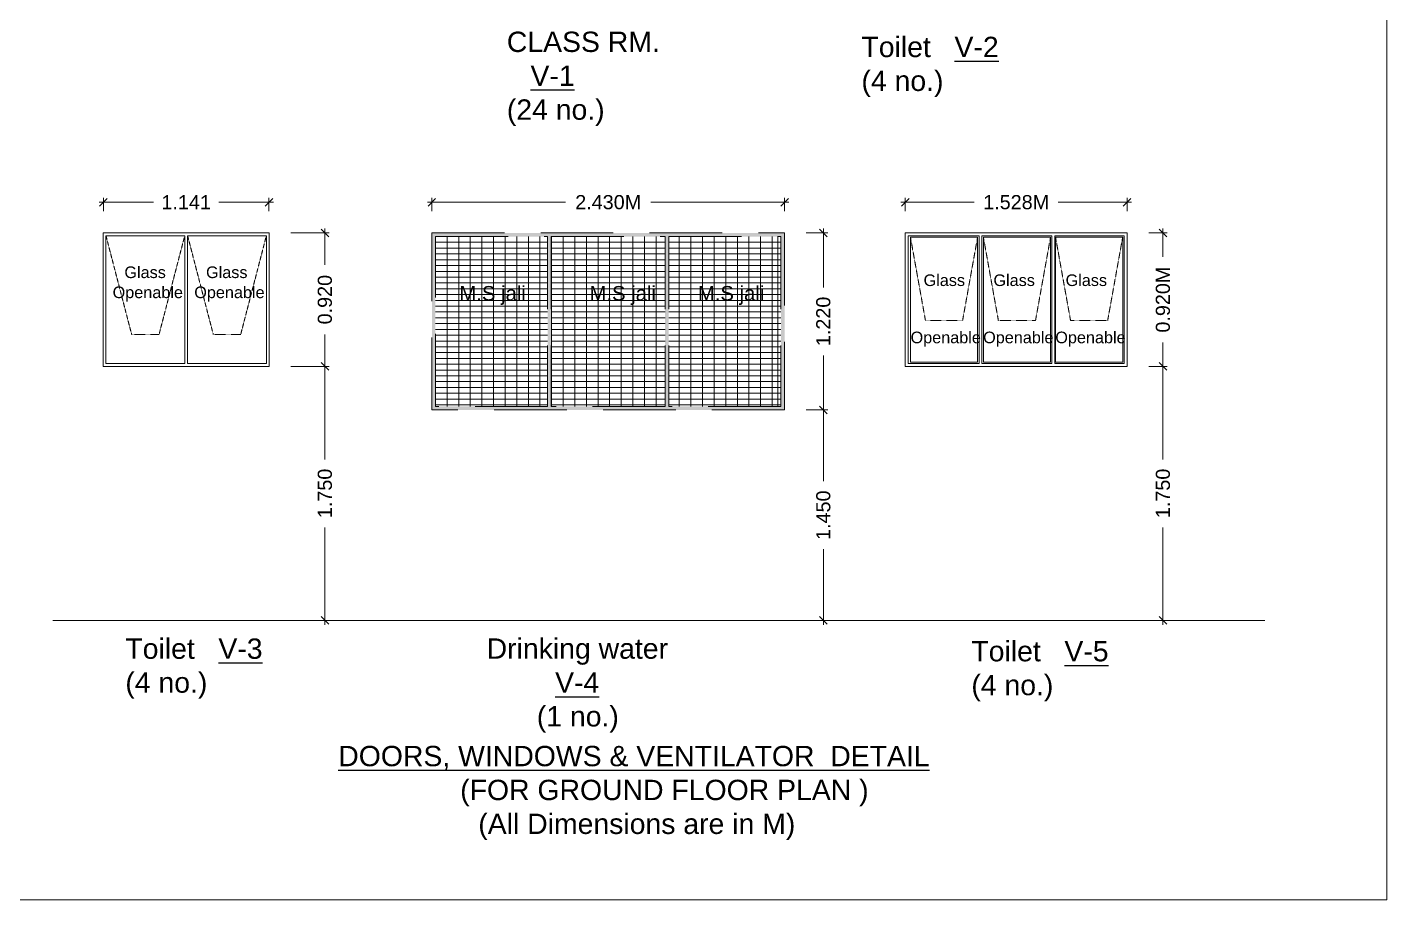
# Model space of a CAD drawing. Header units: metres. Extents: x 1545540 to 2027037, y 435419 to 693806.
# Drawn here: x 1554528 to 1563896, y 518187 to 524198 of the extents above; entities that cross this region are included whole.
import ezdxf

# ---------------------------------------------------------------- set-up
doc = ezdxf.new("R2010")
doc.units = ezdxf.units.M
doc.header["$LTSCALE"] = 1000
doc.header["$PDMODE"] = 35
doc.linetypes.add('DASHED', pattern=[0.75, 0.5, -0.25])
doc.layers.get('Defpoints').update_dxf_attribs({"lineweight": 18})
for name, color, linetype, lineweight in [('CUBICAL TOILET', 160, 'Continuous', 9), ('FLOOR FINISH', 10, 'Continuous', 15), ('jali', 10, 'Continuous', 5), ('Ventilator', 6, 'DASHED', 18), ('wall l', 7, 'Continuous', 20)]:
    doc.layers.add(name, color=color, linetype=linetype, lineweight=lineweight)
doc.layers.add('dimen', color=1, linetype='Continuous')
doc.layers.add('text', color=7, linetype='Continuous')
doc.styles.add('dim-stylus bt', font='arial.ttf')
doc.styles.add('L120', font='simplex.shx', dxfattribs={"height": 1})
doc.dimstyles.new('1      100 (big)', dxfattribs={"dimscale": 75, "dimtxt": 5, "dimasz": 3.5, "dimexe": 1.5, "dimexo": 2, "dimgap": 1, "dimtad": 0, "dimdec": 3, "dimlfac": 0.001, "dimzin": 0, "dimdsep": 46, "dimtxsty": 'dim-stylus bt', "dimblk": 'OBLIQUE', "dimcen": 0, "dimdle": 0.6, "dimclrd": 256, "dimclre": 7, "dimclrt": 256, "dimadec": 0, "dimazin": 0, "dimtfac": 0.7, "dimtdec": 3, "dimtofl": 0, "dimtmove": 1, "dimatfit": 3, "dimldrblk": 'OPEN90', "dimfxl": 0, "dimtolj": 1, "dimtzin": 0, "dimlwd": 15, "dimlwe": 15, "dimarcsym": 0})

# ---------------------------------------------------------------- blocks, each defined once
blk = doc.blocks.new('_Oblique')
at = {"color": 0, "linetype": 'ByBlock', "lineweight": -2}
blk.add_line((-0.5, -0.5), (0.5, 0.5), dxfattribs=at)
blk = doc.blocks.new('*D1007')
at = {"layer": 'Defpoints', "color": 0, "transparency": 16777216}
for p in [(1562125.1, 521861.5), (1562125.1, 520111.8), (1562353.2, 520111.8)]:
    blk.add_point(p, dxfattribs=at)
at = {"layer": 'dimen', "lineweight": 15, "transparency": 16777216}
for p, q in [((1562353.2, 521891.5), (1562353.2, 521221.4)), ((1562353.2, 520081.8), (1562353.2, 520751.9))]:
    blk.add_line(p, q, dxfattribs=at)
at = {"layer": 'dimen', "color": 7, "lineweight": 15, "transparency": 16777216}
for p, q in [((1562275.1, 521861.5), (1562383.2, 521861.5)), ((1562275.1, 520111.8), (1562383.2, 520111.8))]:
    blk.add_line(p, q, dxfattribs=at)
at = {"layer": 'dimen', "lineweight": 15, "transparency": 16777216, "xscale": 52.5, "yscale": 52.5, "zscale": 52.5}
for p, rotation in [((1562353.2, 521861.5), 90), ((1562353.2, 520111.8), 270)]:
    blk.add_blockref('_Oblique', p, dxfattribs=dict(at, rotation=rotation))
at = {"layer": 'dimen', "transparency": 16777216, "insert": (1562353.2, 520986.6), "char_height": 97.5, "attachment_point": 5, "rotation": 90, "style": 'dim-stylus bt'}
blk.add_mtext('\\A1;1.750 ', dxfattribs=at)
blk = doc.blocks.new('_Open90')
at = {"color": 0, "linetype": 'ByBlock', "lineweight": -2}
for p, q in [((0, 0), (-1, 0)), ((-0.5, 0.5), (0, 0)), ((0, 0), (-0.5, -0.5))]:
    blk.add_line(p, q, dxfattribs=at)
blk = doc.blocks.new('*D1008')
at = {"layer": 'Defpoints', "color": 0, "transparency": 16777216}
for p in [(1562105.6, 522781.5), (1562353.2, 522781.5), (1562105.6, 521861.5)]:
    blk.add_point(p, dxfattribs=at)
at = {"layer": 'dimen', "color": 7, "lineweight": 15, "transparency": 16777216}
for p, q in [((1562255.6, 522781.5), (1562383.2, 522781.5)), ((1562255.6, 521861.5), (1562383.2, 521861.5))]:
    blk.add_line(p, q, dxfattribs=at)
at = {"layer": 'dimen', "lineweight": 15, "transparency": 16777216}
for p, q in [((1562353.2, 522811.5), (1562353.2, 522615.6)), ((1562353.2, 521831.5), (1562353.2, 522027.3))]:
    blk.add_line(p, q, dxfattribs=at)
at = {"layer": 'dimen', "lineweight": 15, "transparency": 16777216, "xscale": 52.5, "yscale": 52.5, "zscale": 52.5}
for p, rotation in [((1562353.2, 522781.5), 90), ((1562353.2, 521861.5), 270)]:
    blk.add_blockref('_Oblique', p, dxfattribs=dict(at, rotation=rotation))
at = {"layer": 'dimen', "transparency": 16777216, "insert": (1562353.2, 522321.5), "char_height": 97.5, "attachment_point": 5, "rotation": 90, "style": 'dim-stylus bt'}
blk.add_mtext('\\A1;0.920M', dxfattribs=at)
blk = doc.blocks.new('*D1009')
at = {"layer": 'Defpoints', "color": 0, "transparency": 16777216}
for p in [(1560577.9, 522992.5), (1560577.9, 522781.5), (1562105.6, 522781.5)]:
    blk.add_point(p, dxfattribs=at)
at = {"layer": 'dimen', "color": 7, "lineweight": 15, "transparency": 16777216}
for p, q in [((1560577.9, 522931.5), (1560577.9, 523022.5)), ((1562105.6, 522931.5), (1562105.6, 523022.5))]:
    blk.add_line(p, q, dxfattribs=at)
at = {"layer": 'dimen', "lineweight": 15, "transparency": 16777216}
for p, q in [((1560547.9, 522992.5), (1561052.2, 522992.5)), ((1562135.6, 522992.5), (1561631.3, 522992.5))]:
    blk.add_line(p, q, dxfattribs=at)
at = {"layer": 'dimen', "lineweight": 15, "transparency": 16777216, "xscale": 52.5, "yscale": 52.5, "zscale": 52.5, "rotation": 180}
blk.add_blockref('_Oblique', (1560577.9, 522992.5), dxfattribs=at)
at = {"layer": 'dimen', "lineweight": 15, "transparency": 16777216, "xscale": 52.5, "yscale": 52.5, "zscale": 52.5}
blk.add_blockref('_Oblique', (1562105.6, 522992.5), dxfattribs=at)
at = {"layer": 'dimen', "transparency": 16777216, "insert": (1561341.8, 522992.5), "char_height": 97.5, "attachment_point": 5, "style": 'dim-stylus bt'}
blk.add_mtext('\\A1;1.528M', dxfattribs=at)
blk = doc.blocks.new('*D1010')
at = {"layer": 'Defpoints', "color": 0, "transparency": 16777216}
for p in [(1556193.7, 521861.5), (1556193.7, 520111.8), (1556579.1, 520111.8)]:
    blk.add_point(p, dxfattribs=at)
at = {"layer": 'dimen', "lineweight": 15, "transparency": 16777216}
for p, q in [((1556579.1, 521891.5), (1556579.1, 521221.4)), ((1556579.1, 520081.8), (1556579.1, 520751.9))]:
    blk.add_line(p, q, dxfattribs=at)
at = {"layer": 'dimen', "color": 7, "lineweight": 15, "transparency": 16777216}
for p, q in [((1556343.7, 521861.5), (1556609.1, 521861.5)), ((1556343.7, 520111.8), (1556609.1, 520111.8))]:
    blk.add_line(p, q, dxfattribs=at)
at = {"layer": 'dimen', "lineweight": 15, "transparency": 16777216, "xscale": 52.5, "yscale": 52.5, "zscale": 52.5}
for p, rotation in [((1556579.1, 521861.5), 90), ((1556579.1, 520111.8), 270)]:
    blk.add_blockref('_Oblique', p, dxfattribs=dict(at, rotation=rotation))
at = {"layer": 'dimen', "transparency": 16777216, "insert": (1556579.1, 520986.6), "char_height": 97.5, "attachment_point": 5, "rotation": 90, "style": 'dim-stylus bt'}
blk.add_mtext('\\A1;1.750 ', dxfattribs=at)
blk = doc.blocks.new('*D1011')
at = {"layer": 'Defpoints', "color": 0, "transparency": 16777216}
for p in [(1556193.7, 522781.5), (1556579.1, 522781.5), (1556193.7, 521861.5)]:
    blk.add_point(p, dxfattribs=at)
at = {"layer": 'dimen', "color": 7, "lineweight": 15, "transparency": 16777216}
for p, q in [((1556343.7, 522781.5), (1556609.1, 522781.5)), ((1556343.7, 521861.5), (1556609.1, 521861.5))]:
    blk.add_line(p, q, dxfattribs=at)
at = {"layer": 'dimen', "lineweight": 15, "transparency": 16777216}
for p, q in [((1556579.1, 522811.5), (1556579.1, 522560.8)), ((1556579.1, 521831.5), (1556579.1, 522082.1))]:
    blk.add_line(p, q, dxfattribs=at)
at = {"layer": 'dimen', "lineweight": 15, "transparency": 16777216, "xscale": 52.5, "yscale": 52.5, "zscale": 52.5}
for p, rotation in [((1556579.1, 522781.5), 90), ((1556579.1, 521861.5), 270)]:
    blk.add_blockref('_Oblique', p, dxfattribs=dict(at, rotation=rotation))
at = {"layer": 'dimen', "transparency": 16777216, "insert": (1556579.1, 522321.5), "char_height": 97.5, "attachment_point": 5, "rotation": 90, "style": 'dim-stylus bt'}
blk.add_mtext('\\A1;0.920', dxfattribs=at)
blk = doc.blocks.new('*D1012')
at = {"layer": 'Defpoints', "color": 0, "transparency": 16777216}
for p in [(1555052.7, 522992.5), (1555052.7, 522781.5), (1556193.7, 522781.5)]:
    blk.add_point(p, dxfattribs=at)
at = {"layer": 'dimen', "color": 7, "lineweight": 15, "transparency": 16777216}
for p, q in [((1555052.7, 522931.5), (1555052.7, 523022.5)), ((1556193.7, 522931.5), (1556193.7, 523022.5))]:
    blk.add_line(p, q, dxfattribs=at)
at = {"layer": 'dimen', "lineweight": 15, "transparency": 16777216}
for p, q in [((1555022.7, 522992.5), (1555397.7, 522992.5)), ((1556223.7, 522992.5), (1555848.7, 522992.5))]:
    blk.add_line(p, q, dxfattribs=at)
at = {"layer": 'dimen', "lineweight": 15, "transparency": 16777216, "xscale": 52.5, "yscale": 52.5, "zscale": 52.5, "rotation": 180}
blk.add_blockref('_Oblique', (1555052.7, 522992.5), dxfattribs=at)
at = {"layer": 'dimen', "lineweight": 15, "transparency": 16777216, "xscale": 52.5, "yscale": 52.5, "zscale": 52.5}
blk.add_blockref('_Oblique', (1556193.7, 522992.5), dxfattribs=at)
at = {"layer": 'dimen', "transparency": 16777216, "insert": (1555623.2, 522992.5), "char_height": 97.5, "attachment_point": 5, "style": 'dim-stylus bt'}
blk.add_mtext('\\A1;1.141 ', dxfattribs=at)
blk = doc.blocks.new('*D1048')
at = {"layer": 'Defpoints', "color": 0, "transparency": 16777216}
for p in [(1559745.8, 521561.5), (1559745.8, 520111.8), (1560013.3, 520111.8)]:
    blk.add_point(p, dxfattribs=at)
at = {"layer": 'dimen', "color": 7, "lineweight": 15, "transparency": 16777216}
for p, q in [((1559895.8, 521561.5), (1560043.3, 521561.5)), ((1559895.8, 520111.8), (1560043.3, 520111.8))]:
    blk.add_line(p, q, dxfattribs=at)
at = {"layer": 'dimen', "lineweight": 15, "transparency": 16777216}
for p, q in [((1560013.3, 521591.5), (1560013.3, 521071.4)), ((1560013.3, 520081.8), (1560013.3, 520601.9))]:
    blk.add_line(p, q, dxfattribs=at)
at = {"layer": 'dimen', "lineweight": 15, "transparency": 16777216, "xscale": 52.5, "yscale": 52.5, "zscale": 52.5}
for p, rotation in [((1560013.3, 521561.5), 90), ((1560013.3, 520111.8), 270)]:
    blk.add_blockref('_Oblique', p, dxfattribs=dict(at, rotation=rotation))
at = {"layer": 'dimen', "transparency": 16777216, "insert": (1560013.3, 520836.6), "char_height": 97.5, "attachment_point": 5, "rotation": 90, "style": 'dim-stylus bt'}
blk.add_mtext('\\A1;1.450 ', dxfattribs=at)
blk = doc.blocks.new('*D1049')
at = {"layer": 'Defpoints', "color": 0, "transparency": 16777216}
for p in [(1559745.8, 522781.5), (1560013.3, 522781.5), (1559745.8, 521561.5)]:
    blk.add_point(p, dxfattribs=at)
at = {"layer": 'dimen', "color": 7, "lineweight": 15, "transparency": 16777216}
for p, q in [((1559895.8, 522781.5), (1560043.3, 522781.5)), ((1559895.8, 521561.5), (1560043.3, 521561.5))]:
    blk.add_line(p, q, dxfattribs=at)
at = {"layer": 'dimen', "lineweight": 15, "transparency": 16777216}
for p, q in [((1560013.3, 522811.5), (1560013.3, 522406.2)), ((1560013.3, 521531.5), (1560013.3, 521936.7))]:
    blk.add_line(p, q, dxfattribs=at)
at = {"layer": 'dimen', "lineweight": 15, "transparency": 16777216, "xscale": 52.5, "yscale": 52.5, "zscale": 52.5}
for p, rotation in [((1560013.3, 522781.5), 90), ((1560013.3, 521561.5), 270)]:
    blk.add_blockref('_Oblique', p, dxfattribs=dict(at, rotation=rotation))
at = {"layer": 'dimen', "transparency": 16777216, "insert": (1560013.3, 522171.5), "char_height": 97.5, "attachment_point": 5, "rotation": 90, "style": 'dim-stylus bt'}
blk.add_mtext('\\A1;1.220 ', dxfattribs=at)
blk = doc.blocks.new('*D1050')
at = {"layer": 'Defpoints', "color": 0, "transparency": 16777216}
for p in [(1557315.8, 522992.5), (1557315.8, 522781.5), (1559745.8, 522781.5)]:
    blk.add_point(p, dxfattribs=at)
at = {"layer": 'dimen', "color": 7, "lineweight": 15, "transparency": 16777216}
for p, q in [((1557315.8, 522931.5), (1557315.8, 523022.5)), ((1559745.8, 522931.5), (1559745.8, 523022.5))]:
    blk.add_line(p, q, dxfattribs=at)
at = {"layer": 'dimen', "lineweight": 15, "transparency": 16777216}
for p, q in [((1557285.8, 522992.5), (1558235.8, 522992.5)), ((1559775.8, 522992.5), (1558825.8, 522992.5))]:
    blk.add_line(p, q, dxfattribs=at)
at = {"layer": 'dimen', "lineweight": 15, "transparency": 16777216, "xscale": 52.5, "yscale": 52.5, "zscale": 52.5, "rotation": 180}
blk.add_blockref('_Oblique', (1557315.8, 522992.5), dxfattribs=at)
at = {"layer": 'dimen', "lineweight": 15, "transparency": 16777216, "xscale": 52.5, "yscale": 52.5, "zscale": 52.5}
blk.add_blockref('_Oblique', (1559745.8, 522992.5), dxfattribs=at)
at = {"layer": 'dimen', "transparency": 16777216, "insert": (1558530.8, 522992.5), "char_height": 97.5, "attachment_point": 5, "style": 'dim-stylus bt'}
blk.add_mtext('\\A1;2.430M', dxfattribs=at)

msp = doc.modelspace()

# ---------------------------------------------------------------- hatches: boundary and pattern name
at = {"layer": 'Ventilator'}
h = msp.add_hatch(color=256, dxfattribs=at)
h.paths.add_polyline_path([(1557315.7871, 522781.4518), (1557315.7871, 521561.4517), (1559745.7872, 521561.4517), (1559745.7872, 522781.4518)])
h.paths.add_polyline_path([(1558923.2872, 522756.4518), (1558923.2872, 521586.4517), (1558138.2871, 521586.4517), (1558138.2871, 522756.4518)], flags=16)
h.paths.add_polyline_path([(1558948.2872, 522756.4518), (1559720.7872, 522756.4518), (1559720.7872, 521586.4517), (1558948.2872, 521586.4517)], flags=16)
h.paths.add_polyline_path([(1558113.2871, 522756.4518), (1558113.2871, 521586.4517), (1557340.7871, 521586.4517), (1557340.7871, 522756.4518)], flags=16)

# ---------------------------------------------------------------- linework, layer by layer
at = {"layer": 'CUBICAL TOILET', "linetype": 'Continuous', "ltscale": 0.05}
msp.add_line((1561471.8637, 521861.4517), (1561459.3637, 521861.4517), dxfattribs=at)
at = {"layer": 'FLOOR FINISH', "ltscale": 0.05}
msp.add_line((1563055.1611, 520111.8004), (1554705.2401, 520111.8004), dxfattribs=at)
at = {"layer": 'jali'}
for p, q in [((1557420.7871, 521586.4517), (1557420.7871, 522756.4518)), ((1557500.7871, 521586.4517), (1557500.7871, 522756.4518)), ((1557500.7871, 521586.4517), (1557500.7871, 522756.4518)), ((1557580.7871, 521586.4517), (1557580.7871, 522756.4518)), ((1557660.7871, 521586.4517), (1557660.7871, 522756.4518)), ((1557660.7871, 521586.4517), (1557660.7871, 522756.4518)), ((1557740.7871, 521586.4517), (1557740.7871, 522756.4518)), ((1557820.7871, 521586.4517), (1557820.7871, 522756.4518)), ((1557900.7871, 521586.4517), (1557900.7871, 522756.4518)), ((1557980.7871, 521586.4517), (1557980.7871, 522756.4518)), ((1557980.7871, 521586.4517), (1557980.7871, 522756.4518)), ((1557980.7871, 521586.4517), (1557980.7871, 522756.4518)), ((1558060.7871, 521586.4517), (1558060.7871, 522756.4518)), ((1558140.7871, 521586.4517), (1558140.7871, 522756.4518)), ((1558220.7871, 521586.4517), (1558220.7871, 522756.4518)), ((1558300.7871, 521586.4517), (1558300.7871, 522756.4518)), ((1558380.7871, 521586.4517), (1558380.7871, 522756.4518)), ((1558460.7871, 521586.4517), (1558460.7871, 522756.4518)), ((1558540.7872, 521586.4517), (1558540.7872, 522756.4518)), ((1558540.7872, 521586.4517), (1558540.7872, 522756.4518)), ((1558620.7872, 521586.4517), (1558620.7872, 522756.4518)), ((1558700.7872, 521586.4517), (1558700.7872, 522756.4518)), ((1558700.7872, 521586.4517), (1558700.7872, 522756.4518)), ((1558780.7872, 521586.4517), (1558780.7872, 522756.4518)), ((1558860.7872, 521586.4517), (1558860.7872, 522756.4518)), ((1559020.7872, 521586.4517), (1559020.7872, 522756.4518)), ((1559020.7872, 521586.4517), (1559020.7872, 522756.4518)), ((1559020.7872, 521586.4517), (1559020.7872, 522756.4518)), ((1559100.7872, 521586.4517), (1559100.7872, 522756.4518)), ((1559180.7872, 521586.4517), (1559180.7872, 522756.4518)), ((1559260.7872, 521586.4517), (1559260.7872, 522756.4518)), ((1559340.7872, 521586.4517), (1559340.7872, 522756.4518)), ((1559420.7872, 521586.4517), (1559420.7872, 522756.4518)), ((1559500.7872, 521586.4517), (1559500.7872, 522756.4518)), ((1559580.7872, 521586.4517), (1559580.7872, 522756.4518)), ((1559580.7872, 521586.4517), (1559580.7872, 522756.4518)), ((1559660.7872, 521586.4517), (1559660.7872, 522756.4518)), ((1559700.7872, 521586.4517), (1559700.7872, 522756.4518)), ((1557340.7871, 522716.4518), (1558113.2871, 522716.4518)), ((1557340.7871, 522676.4518), (1558113.2871, 522676.4518)), ((1557340.7871, 522636.4518), (1558113.2871, 522636.4518)), ((1558138.2871, 522716.4518), (1558923.2872, 522716.4518)), ((1558138.2871, 522676.4518), (1558923.2872, 522676.4518)), ((1558138.2871, 522636.4518), (1558923.2872, 522636.4518)), ((1558948.2872, 522716.4518), (1559720.7872, 522716.4518)), ((1558948.2872, 522676.4518), (1559720.7872, 522676.4518)), ((1558948.2872, 522636.4518), (1559720.7872, 522636.4518)), ((1557340.7871, 522596.4518), (1558113.2871, 522596.4518)), ((1557340.7871, 522556.4518), (1558113.2871, 522556.4518)), ((1557340.7871, 522556.4518), (1558113.2871, 522556.4518)), ((1558138.2871, 522596.4518), (1558923.2872, 522596.4518)), ((1558138.2871, 522556.4518), (1558923.2872, 522556.4518)), ((1558138.2871, 522556.4518), (1558923.2872, 522556.4518)), ((1558948.2872, 522596.4518), (1559720.7872, 522596.4518)), ((1558948.2872, 522556.4518), (1559720.7872, 522556.4518)), ((1558948.2872, 522556.4518), (1559720.7872, 522556.4518)), ((1557340.7871, 522516.4518), (1558113.2871, 522516.4518)), ((1557340.7871, 522476.4518), (1558113.2871, 522476.4518)), ((1558138.2871, 522516.4518), (1558923.2872, 522516.4518)), ((1558138.2871, 522476.4518), (1558923.2872, 522476.4518)), ((1558948.2872, 522516.4518), (1559720.7872, 522516.4518)), ((1558948.2872, 522476.4518), (1559720.7872, 522476.4518)), ((1557340.7871, 522436.4518), (1558113.2871, 522436.4518)), ((1557340.7871, 522396.4518), (1558113.2871, 522396.4518)), ((1557340.7871, 522356.4518), (1558113.2871, 522356.4518)), ((1558138.2871, 522436.4518), (1558923.2872, 522436.4518)), ((1558138.2871, 522396.4518), (1558923.2872, 522396.4518)), ((1558138.2871, 522356.4518), (1558923.2872, 522356.4518)), ((1558948.2872, 522436.4518), (1559720.7872, 522436.4518)), ((1558948.2872, 522396.4518), (1559720.7872, 522396.4518)), ((1558948.2872, 522356.4518), (1559720.7872, 522356.4518)), ((1557340.7871, 522316.4518), (1558113.2871, 522316.4518)), ((1557340.7871, 522276.4518), (1558113.2871, 522276.4518)), ((1558138.2871, 522316.4518), (1558923.2872, 522316.4518)), ((1558138.2871, 522276.4518), (1558923.2872, 522276.4518)), ((1558948.2872, 522316.4518), (1559720.7872, 522316.4518)), ((1558948.2872, 522276.4518), (1559720.7872, 522276.4518)), ((1557340.7871, 522236.4518), (1558113.2871, 522236.4518)), ((1557340.7871, 522196.4517), (1558113.2871, 522196.4517)), ((1558138.2871, 522236.4518), (1558923.2872, 522236.4518)), ((1558138.2871, 522196.4517), (1558923.2872, 522196.4517)), ((1558948.2872, 522236.4518), (1559720.7872, 522236.4518)), ((1558948.2872, 522196.4517), (1559720.7872, 522196.4517)), ((1557340.7871, 522156.4517), (1558113.2871, 522156.4517)), ((1557340.7871, 522116.4517), (1558113.2871, 522116.4517)), ((1557340.7871, 522076.4517), (1558113.2871, 522076.4517)), ((1558138.2871, 522156.4517), (1558923.2872, 522156.4517)), ((1558138.2871, 522116.4517), (1558923.2872, 522116.4517)), ((1558138.2871, 522076.4517), (1558923.2872, 522076.4517)), ((1558948.2872, 522156.4517), (1559720.7872, 522156.4517)), ((1558948.2872, 522116.4517), (1559720.7872, 522116.4517)), ((1558948.2872, 522076.4517), (1559720.7872, 522076.4517)), ((1557340.7871, 522036.4517), (1558113.2871, 522036.4517)), ((1557340.7871, 521996.4517), (1558113.2871, 521996.4517)), ((1558138.2871, 522036.4517), (1558923.2872, 522036.4517)), ((1558138.2871, 521996.4517), (1558923.2872, 521996.4517)), ((1558948.2872, 522036.4517), (1559720.7872, 522036.4517)), ((1558948.2872, 521996.4517), (1559720.7872, 521996.4517)), ((1557340.7871, 521956.4517), (1558113.2871, 521956.4517)), ((1557340.7871, 521916.4517), (1558113.2871, 521916.4517)), ((1558138.2871, 521956.4517), (1558923.2872, 521956.4517)), ((1558138.2871, 521916.4517), (1558923.2872, 521916.4517)), ((1558948.2872, 521956.4517), (1559720.7872, 521956.4517)), ((1558948.2872, 521916.4517), (1559720.7872, 521916.4517)), ((1557340.7871, 521876.4517), (1558113.2871, 521876.4517)), ((1557340.7871, 521836.4517), (1558113.2871, 521836.4517)), ((1557340.7871, 521796.4517), (1558113.2871, 521796.4517)), ((1558138.2871, 521876.4517), (1558923.2872, 521876.4517)), ((1558138.2871, 521836.4517), (1558923.2872, 521836.4517)), ((1558138.2871, 521796.4517), (1558923.2872, 521796.4517)), ((1558948.2872, 521876.4517), (1559720.7872, 521876.4517)), ((1558948.2872, 521836.4517), (1559720.7872, 521836.4517)), ((1558948.2872, 521796.4517), (1559720.7872, 521796.4517)), ((1557340.7871, 521756.4517), (1558113.2871, 521756.4517)), ((1557340.7871, 521716.4517), (1558113.2871, 521716.4517)), ((1558138.2871, 521756.4517), (1558923.2872, 521756.4517)), ((1558138.2871, 521716.4517), (1558923.2872, 521716.4517)), ((1558948.2872, 521756.4517), (1559720.7872, 521756.4517)), ((1558948.2872, 521716.4517), (1559720.7872, 521716.4517)), ((1557340.7871, 521676.4517), (1558113.2871, 521676.4517)), ((1557340.7871, 521636.4517), (1558113.2871, 521636.4517)), ((1557340.7871, 521596.4517), (1558113.2871, 521596.4517)), ((1558138.2871, 521676.4517), (1558923.2872, 521676.4517)), ((1558138.2871, 521636.4517), (1558923.2872, 521636.4517)), ((1558138.2871, 521596.4517), (1558923.2872, 521596.4517)), ((1558948.2872, 521676.4517), (1559720.7872, 521676.4517)), ((1558948.2872, 521636.4517), (1559720.7872, 521636.4517)), ((1558948.2872, 521596.4517), (1559720.7872, 521596.4517))]:
    msp.add_line(p, q, dxfattribs=at)
at = {"layer": 'Ventilator', "linetype": 'Continuous'}
for p, q in [((1555050.6897, 522781.4518), (1556195.6898, 522781.4518)), ((1555070.6897, 521881.4517), (1555070.6897, 522761.4518)), ((1555613.1898, 522761.4518), (1555070.6897, 522761.4518)), ((1555613.1898, 522761.4518), (1555613.1898, 521881.4517)), ((1556175.6898, 522761.4518), (1555633.1898, 522761.4518)), ((1555633.1898, 522761.4518), (1555633.1898, 521881.4517)), ((1562105.6456, 522781.4518), (1560577.8634, 522781.4518)), ((1560577.8634, 522781.4518), (1560577.8634, 521861.4517)), ((1561086.0183, 522761.4518), (1560597.6455, 522761.4518)), ((1560597.6455, 522761.4518), (1560597.6455, 521881.4517)), ((1561076.0183, 522751.4518), (1560613.5182, 522751.4518)), ((1560613.5182, 522751.4518), (1560613.5182, 521891.4517)), ((1561076.0183, 521891.4517), (1561076.0183, 522751.4518)), ((1561086.0183, 522761.4518), (1561086.0183, 521881.4517)), ((1561588.5183, 522761.4518), (1561106.0183, 522761.4518)), ((1561106.0183, 522761.4518), (1561106.0183, 521881.6196)), ((1561578.5183, 522751.4518), (1561116.0183, 522751.4518)), ((1561116.0183, 522751.4518), (1561116.0183, 521891.4517)), ((1561578.5183, 521891.4517), (1561578.5183, 522751.4518)), ((1561588.5183, 521881.4517), (1561588.5183, 522761.4518)), ((1562085.6456, 522761.4518), (1561608.5183, 522761.4518)), ((1561608.5183, 521881.4517), (1561608.5183, 522761.4518)), ((1562075.6456, 522751.4518), (1561613.1456, 522751.4518)), ((1561613.1456, 522751.4518), (1561613.1456, 521891.4517)), ((1562075.6456, 521891.4517), (1562075.6456, 522751.4518)), ((1562085.6456, 521881.4517), (1562085.6456, 522761.4518)), ((1562105.6456, 521861.4517), (1562105.6456, 522781.4518)), ((1555582.6898, 521881.4517), (1555070.6897, 521881.4517)), ((1561086.0183, 521881.4517), (1560597.6455, 521881.4517)), ((1561076.0183, 521891.4517), (1560613.5182, 521891.4517)), ((1561588.5183, 521881.4517), (1561106.0183, 521881.4517)), ((1561578.5183, 521891.4517), (1561116.0183, 521891.4517)), ((1562085.6456, 521881.4517), (1561608.5183, 521881.4517)), ((1562075.6456, 521891.4517), (1561613.1456, 521891.4517)), ((1562105.6456, 521861.4517), (1560577.8634, 521861.4517))]:
    msp.add_line(p, q, dxfattribs=at)
at = {"layer": 'Ventilator', "ltscale": 0.003}
for p, q in [((1555247.6113, 522081.4517), (1555070.6897, 522761.4518)), ((1555613.1898, 522761.4518), (1555436.2682, 522081.4517)), ((1555810.1113, 522081.4517), (1555633.1898, 522761.4518)), ((1556175.6898, 522761.4518), (1555998.7683, 522081.4517)), ((1560613.5182, 522751.4518), (1560716.6714, 522178.5231)), ((1561076.0183, 522751.4518), (1560972.8651, 522178.5231)), ((1561116.0183, 522751.4518), (1561219.1715, 522178.5231)), ((1561578.5183, 522751.4518), (1561475.3651, 522178.5231)), ((1561613.1456, 522751.4518), (1561716.2988, 522178.5231)), ((1562075.6456, 522751.4518), (1561972.4924, 522178.5231)), ((1560716.6714, 522178.5231), (1560972.8651, 522178.5231)), ((1561219.1715, 522178.5231), (1561475.3651, 522178.5231)), ((1561716.2988, 522178.5231), (1561972.4924, 522178.5231)), ((1555436.2682, 522081.4517), (1555247.6113, 522081.4517))]:
    msp.add_line(p, q, dxfattribs=at)
at = {"layer": 'Ventilator'}
for p, q in [((1557315.7871, 522781.4518), (1559745.7872, 522781.4518)), ((1557315.7871, 521561.4517), (1557315.7871, 522781.4518)), ((1557340.7871, 522756.4518), (1558113.2871, 522756.4518)), ((1557340.7871, 521586.4517), (1557340.7871, 522756.4518)), ((1557340.7871, 521586.4517), (1557340.7871, 522756.4518)), ((1558113.2871, 522756.4518), (1558113.2871, 521586.4517)), ((1558138.2871, 522756.4518), (1558923.2872, 522756.4518)), ((1558138.2871, 522756.4518), (1558138.2871, 521586.4517)), ((1558923.2872, 522756.4518), (1558923.2872, 521586.4517)), ((1558948.2872, 522756.4518), (1559720.7872, 522756.4518)), ((1558948.2872, 522756.4518), (1558948.2872, 521586.4517)), ((1559720.7872, 522756.4518), (1559720.7872, 521586.4517)), ((1559745.7872, 522781.4518), (1559745.7872, 521561.4517)), ((1559745.7872, 521561.4517), (1557315.7871, 521561.4517)), ((1558113.2871, 521586.4517), (1557340.7871, 521586.4517)), ((1558923.2872, 521586.4517), (1558138.2871, 521586.4517)), ((1559720.7872, 521586.4517), (1558948.2872, 521586.4517))]:
    msp.add_line(p, q, dxfattribs=at)
at = {"layer": 'Ventilator', "linetype": 'Continuous'}
for points in [[(1556195.6898, 522781.4518), (1556195.6898, 521861.4517), (1555050.6897, 521861.4517), (1555050.6897, 522781.4518)], [(1555613.1898, 521881.4517), (1555070.6897, 521881.4517), (1555070.6897, 522761.4518)], [(1556175.6898, 522761.4518), (1556175.6898, 521881.4517), (1555633.1898, 521881.4517)]]:
    msp.add_lwpolyline(points, dxfattribs=at)
at = {"layer": 'Ventilator', "ltscale": 0.003}
msp.add_lwpolyline([(1555998.7683, 522081.4517), (1555810.1113, 522081.4517)], dxfattribs=at)
at = {"layer": 'wall l', "ltscale": 0.05}
msp.add_lwpolyline([(1563895.518, 518187.0906), (1553381.3193, 518187.0906), (1553381.3193, 540545.713), (1563895.518, 540545.713)], close=True, dxfattribs=at)

# ---------------------------------------------------------------- texts
at = {"layer": 'text', "attachment_point": 1, "rotation": 0.00000001, "style": 'L120'}
for s, insert, char_height, width in [('{\\fArial|b0|i0|c0|p34;CLASS RM.\\P   \\LV-1\\l \\P(24 no.)}', (1557832.5258, 524167.651), 140.000011, 6841.770558), ('{\\fArial|b0|i0|c0|p34;Toilet   \\LV-2\\l \\P(4 no.)}', (1560275.7639, 524132.3972), 140.000011, 6841.770558), ('{\\fArial|b0|i0|c0|p34;\\PGlass}', (1555197.5029, 522683.4404), 80.000006, 6841.770558), ('{\\fArial|b0|i0|c0|p34;\\PGlass}', (1555760.003, 522683.4404), 80.000006, 6841.770558), ('{\\fArial|b0|i0|c0|p34;\\PGlass}', (1560703.8345, 522628.6941), 80.000006, 6841.770558), ('{\\fArial|b0|i0|c0|p34;\\PGlass}', (1561185.2043, 522628.6941), 80.000006, 6841.770558), ('{\\fArial|b0|i0|c0|p34;\\PGlass}', (1561682.3316, 522628.6941), 80.000006, 6841.770558), ('{\\fArial|b0|i0|c0|p34;Openable}', (1555116.4008, 522411.9529), 80.000006, 6841.770558), ('{\\fArial|b0|i0|c0|p34;Openable}', (1555678.9008, 522411.9529), 80.000006, 6841.770558), ('{\\fArial|b0|i0|c0|p34;M.S jali}', (1557505.7143, 522415.1782), 100.000008, 6841.770558), ('{\\fArial|b0|i0|c0|p34;M.S jali}', (1558402.1034, 522415.1782), 100.000008, 6841.770558), ('{\\fArial|b0|i0|c0|p34;M.S jali}', (1559148.7608, 522415.1782), 100.000008, 6841.770558), ('{\\fArial|b0|i0|c0|p34;Openable}', (1560614.2347, 522101.1517), 80.000006, 6841.770558), ('{\\fArial|b0|i0|c0|p34;Openable}', (1561114.2393, 522101.1517), 80.000006, 6841.770558), ('{\\fArial|b0|i0|c0|p34;Openable}', (1561611.3666, 522101.1517), 80.000006, 6841.770558), ('{\\fArial|b0|i0|c0|p34;Toilet   \\LV-3\\P\\l(4 no.)}', (1555204.0786, 519987.2818), 140.000011, 6841.770558), ('\\pi2802.1;{\\fArial|b0|i0|c0|p34;Drinking water  \\P\\pi3273.9;\\LV-4\\P\\pi3147.7;\\l(1 no.)}', (1554891.2716, 519987.8364), 140.000011, 6841.770558), ('{\\fArial|b0|i0|c0|p34;Toilet   \\LV-5\\P\\l(4 no.)}', (1561033.0305, 519969.8533), 140.000011, 6841.770558), ('\\pi7634.7;{\\fArial|b0|i0|c0|p34;\\H0.23333x;\\LDOORS, WINDOWS & VENTILATOR  DETAIL\\l \\P\\pi8040.1;        (FOR GROUND FLOOR PLAN )\\P\\pi8545.2; (All Dimensions are in M)\\P\\pi9661.1;\\P\\H1.4286x;\\P\\P\\pi0;\\H1.25x;             \\fTimes New Roman|b0|i0|c0|p18;\\P\\H2.4x;         }', (1549036.3808, 519247.345), 600.000045, 19322.20336)]:
    msp.add_mtext(s, dxfattribs=dict(at, insert=insert, char_height=char_height, width=width))

# ---------------------------------------------------------------- dimensions: what is measured, and where the dimension line sits
at = {"layer": 'dimen'}
dim = msp.add_linear_dim(base=(1555052.6897, 522992.5497), p1=(1556193.6898, 522781.4518), p2=(1555052.6897, 522781.4518), text='1.141 ', dimstyle='1      100 (big)', override={"dimtxt": 1.3, "dimasz": 0.7, "dimexe": 0.4, "dimpost": 'M\\X', "dimdle": 0.4}, dxfattribs=at)
dim.commit()
dim.dimension.update_dxf_attribs({"geometry": '*D1012', "text_midpoint": (1555623.1898, 522992.5497)})
for base, p1, p2, picture, middle in [((1557315.7871, 522992.5497), (1559745.7872, 522781.4518), (1557315.7871, 522781.4518), '*D1050', (1558530.7872, 522992.5497)), ((1560577.8634, 522992.5497), (1562105.6456, 522781.4518), (1560577.8634, 522781.4518), '*D1009', (1561341.7545, 522992.5497))]:
    dim = msp.add_linear_dim(base=base, p1=p1, p2=p2, dimstyle='1      100 (big)', override={"dimtxt": 1.3, "dimasz": 0.7, "dimexe": 0.4, "dimpost": 'M\\X', "dimdle": 0.4}, dxfattribs=at)
    dim.commit()
    dim.dimension.update_dxf_attribs({"geometry": picture, "text_midpoint": middle})
for base, p1, p2, text, picture, middle in [((1556579.1476, 522781.4518), (1556193.6898, 521861.4517), (1556193.6898, 522781.4518), '0.920', '*D1011', (1556579.1476, 522321.4518)), ((1560013.2606, 522781.4518), (1559745.7872, 521561.4517), (1559745.7872, 522781.4518), '1.220 ', '*D1049', (1560013.2606, 522171.4517)), ((1556579.1476, 520111.8004), (1556193.6898, 521861.4517), (1556193.6898, 520111.8004), '1.750 ', '*D1010', (1556579.1476, 520986.6261)), ((1562353.2234, 520111.8004), (1562125.0864, 521861.4517), (1562125.0864, 520111.8004), '1.750 ', '*D1007', (1562353.2234, 520986.6261)), ((1560013.2606, 520111.8004), (1559745.7872, 521561.4517), (1559745.7872, 520111.8004), '1.450 ', '*D1048', (1560013.2606, 520836.6261))]:
    dim = msp.add_linear_dim(base=base, p1=p1, p2=p2, angle=90, text=text, dimstyle='1      100 (big)', override={"dimtxt": 1.3, "dimasz": 0.7, "dimexe": 0.4, "dimpost": 'M\\X', "dimdle": 0.4}, dxfattribs=at)
    dim.commit()
    dim.dimension.update_dxf_attribs({"geometry": picture, "text_midpoint": middle})
dim = msp.add_linear_dim(base=(1562353.2234, 522781.4518), p1=(1562105.6456, 521861.4517), p2=(1562105.6456, 522781.4518), angle=90, dimstyle='1      100 (big)', override={"dimtxt": 1.3, "dimasz": 0.7, "dimexe": 0.4, "dimpost": 'M\\X', "dimdle": 0.4}, dxfattribs=at)
dim.commit()
dim.dimension.update_dxf_attribs({"geometry": '*D1008', "text_midpoint": (1562353.2234, 522321.4518)})

doc.saveas('drawing.dxf')
